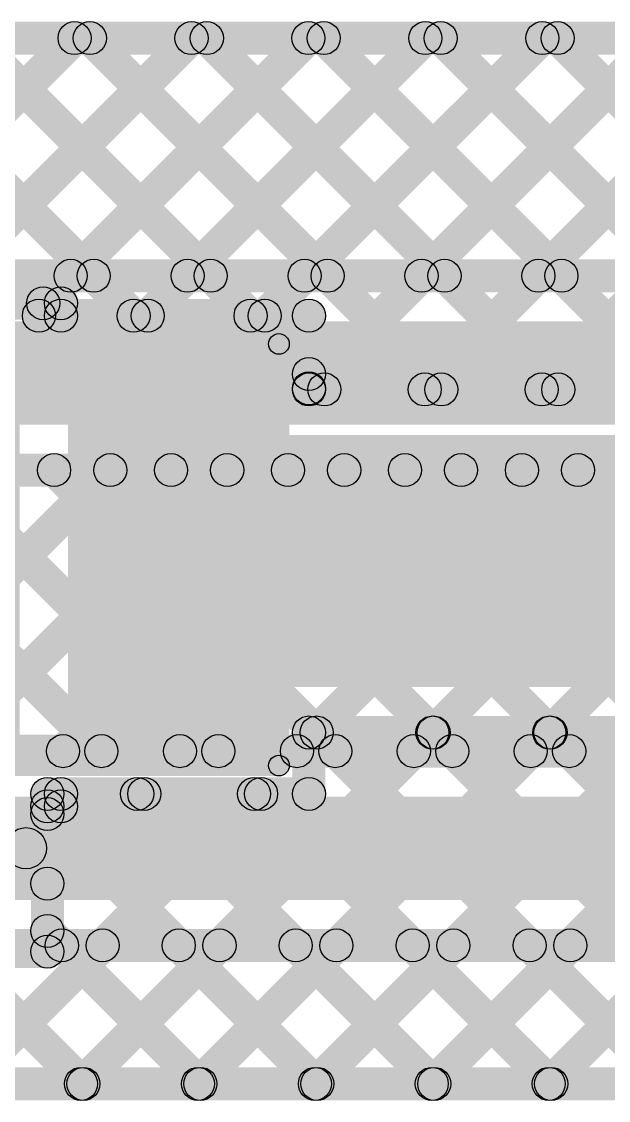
# Model space of a CAD drawing. Header units: millimetres. Extents: x -0.2 to 4.57, y -0.3 to 0.49.
# Drawn here: x 1.147 to 1.289, y 0.027 to 0.288 of the extents above; entities that cross this region are included whole.
import ezdxf

# ---------------------------------------------------------------- set-up
doc = ezdxf.new("R2010")
doc.units = ezdxf.units.MM
doc.header["$MEASUREMENT"] = 0
for name, color, linetype in [('BottomLayer', 5, 'Continuous'), ('TopLayer', 1, 'Continuous'), ('TopOverlay', 2, 'Continuous'), ('TopPaste', 8, 'Continuous'), ('TopSolder', 216, 'Continuous')]:
    doc.layers.add(name, color=color, linetype=linetype)

# ---------------------------------------------------------------- blocks, each defined once
blk = doc.blocks.new('W_____LED_12')
at = {"layer": 'TopLayer'}
for points in [[(-0.06526, 0.04685), (-0.02195, 0.04685), (-0.02195, -0.04685), (-0.06526, -0.04685)], [(-0.00226, 0.04685), (0.08947, 0.04685), (0.08947, -0.04685), (-0.00226, -0.04685)]]:
    blk.add_hatch(color=1, dxfattribs=at).paths.add_polyline_path(points)
at = {"layer": 'TopOverlay'}
h = blk.add_hatch(color=2, dxfattribs=at)
edge = h.paths.add_edge_path()
edge.add_arc((-0.069, 0.051), 0.0025, 0, 360)
h = blk.add_hatch(color=2, dxfattribs=at)
edge = h.paths.add_edge_path()
edge.add_arc((-0.069, 0.051), 0.0025, 0, 360)
for points in [[(0.094, 0.0535), (0.094, 0.0485), (-0.069, 0.0485), (-0.069, 0.0535)], [(0.134, 0.05301), (0.091, 0.05301), (0.091, -0.05299), (0.134, -0.05299)], [(-0.0715, 0.051), (-0.0665, 0.051), (-0.0665, -0.051), (-0.0715, -0.051)], [(0.094, -0.0485), (0.094, -0.0535), (-0.069, -0.0535), (-0.069, -0.0485)]]:
    blk.add_hatch(color=2, dxfattribs=at).paths.add_polyline_path(points)
h = blk.add_hatch(color=2, dxfattribs=at)
edge = h.paths.add_edge_path()
edge.add_arc((0.094, 0.051), 0.0025, 0, 360)
h = blk.add_hatch(color=2, dxfattribs=at)
edge = h.paths.add_edge_path()
edge.add_arc((-0.069, -0.051), 0.0025, 0, 360)
h = blk.add_hatch(color=2, dxfattribs=at)
edge = h.paths.add_edge_path()
edge.add_arc((-0.069, -0.051), 0.0025, 0, 360)
h = blk.add_hatch(color=2, dxfattribs=at)
edge = h.paths.add_edge_path()
edge.add_arc((0.094, -0.051), 0.0025, 0, 360)
at = {"layer": 'TopPaste'}
for points in [[(-0.06526, 0.04685), (-0.02195, 0.04685), (-0.02195, -0.04685), (-0.06526, -0.04685)], [(-0.00226, 0.04685), (0.08947, 0.04685), (0.08947, -0.04685), (-0.00226, -0.04685)]]:
    blk.add_hatch(color=8, dxfattribs=at).paths.add_polyline_path(points)
at = {"layer": 'TopSolder'}
for points in [[(-0.06926, 0.05085), (-0.01795, 0.05085), (-0.01795, -0.05085), (-0.06926, -0.05085)], [(-0.00626, 0.05085), (0.09347, 0.05085), (0.09347, -0.05085), (-0.00626, -0.05085)]]:
    blk.add_hatch(color=216, dxfattribs=at).paths.add_polyline_path(points)
at = {"layer": 'TopOverlay'}
for centre in [(-0.069, 0.051), (-0.069, 0.051), (0.094, 0.051), (-0.069, -0.051), (-0.069, -0.051), (0.094, -0.051)]:
    blk.add_circle(centre, 0.0025, dxfattribs=at)

msp = doc.modelspace()

# ---------------------------------------------------------------- hatches: boundary and pattern name
at = {"layer": 'BottomLayer'}
for points in [[(0.05826, 0.28), (0.05826, 0.288), (4.48726, 0.288), (4.48726, 0.28)], [(1.10516, 0.22367), (1.0995, 0.22933), (1.157, 0.28683), (1.16266, 0.28117)], [(1.10413, 0.28117), (1.10979, 0.28683), (1.16729, 0.22933), (1.16163, 0.22367)], [(1.13344, 0.22367), (1.12779, 0.22933), (1.18529, 0.28683), (1.19094, 0.28117)], [(1.13242, 0.28117), (1.13808, 0.28683), (1.19558, 0.22933), (1.18992, 0.22367)], [(1.16173, 0.22367), (1.15607, 0.22933), (1.21357, 0.28683), (1.21923, 0.28117)], [(1.1607, 0.28117), (1.16636, 0.28683), (1.22386, 0.22933), (1.2182, 0.22367)], [(1.19001, 0.22367), (1.18436, 0.22933), (1.24186, 0.28683), (1.24751, 0.28117)], [(1.18899, 0.28117), (1.19464, 0.28683), (1.25214, 0.22933), (1.24649, 0.22367)], [(1.2183, 0.22367), (1.21264, 0.22933), (1.27014, 0.28683), (1.2758, 0.28117)], [(1.21727, 0.28117), (1.22293, 0.28683), (1.28043, 0.22933), (1.27477, 0.22367)], [(1.24658, 0.22367), (1.24092, 0.22933), (1.29842, 0.28683), (1.30408, 0.28117)], [(1.24556, 0.28117), (1.25121, 0.28683), (1.30871, 0.22933), (1.30306, 0.22367)], [(1.27487, 0.22367), (1.26921, 0.22933), (1.32671, 0.28683), (1.33237, 0.28117)], [(1.27384, 0.28117), (1.2795, 0.28683), (1.337, 0.22933), (1.33134, 0.22367)], [(0.936, 0.2225), (0.936, 0.2305), (1.65426, 0.2305), (1.65426, 0.2225)], [(0.92626, 0.1905), (0.92626, 0.2155), (1.65426, 0.2155), (1.65426, 0.1905)], [(0.92626, 0.1755), (0.92626, 0.1835), (1.65426, 0.1835), (1.65426, 0.1755)], [(1.0955, 0.17667), (1.10115, 0.18233), (1.16915, 0.11433), (1.1635, 0.10867)], [(1.10503, 0.1104), (1.09937, 0.11606), (1.16564, 0.18233), (1.1713, 0.17667)], [(1.12378, 0.17667), (1.12944, 0.18233), (1.19744, 0.11433), (1.19178, 0.10867)], [(1.13351, 0.1106), (1.12785, 0.11626), (1.19392, 0.18233), (1.19958, 0.17667)], [(1.15207, 0.17667), (1.15772, 0.18233), (1.22572, 0.11433), (1.22007, 0.10867)], [(1.15987, 0.10867), (1.15421, 0.11433), (1.22221, 0.18233), (1.22787, 0.17667)], [(1.18035, 0.17667), (1.18601, 0.18233), (1.25401, 0.11433), (1.24835, 0.10867)], [(1.18815, 0.10867), (1.18249, 0.11433), (1.25049, 0.18233), (1.25615, 0.17667)], [(1.20863, 0.17667), (1.21429, 0.18233), (1.28229, 0.11433), (1.27663, 0.10867)], [(1.21643, 0.10867), (1.21078, 0.11433), (1.27878, 0.18233), (1.28443, 0.17667)], [(1.23692, 0.17667), (1.24258, 0.18233), (1.31058, 0.11433), (1.30492, 0.10867)], [(1.24472, 0.10867), (1.23906, 0.11433), (1.30706, 0.18233), (1.31272, 0.17667)], [(1.2652, 0.17667), (1.27086, 0.18233), (1.33886, 0.11433), (1.3332, 0.10867)], [(1.273, 0.10867), (1.26735, 0.11433), (1.33535, 0.18233), (1.341, 0.17667)], [(1.13694, 0.1075), (1.13694, 0.1155), (1.83559, 0.1155), (1.83559, 0.1075)], [(1.12626, 0.0755), (1.12626, 0.1005), (1.84626, 0.1005), (1.84626, 0.0755)], [(1.13694, 0.0605), (1.13694, 0.0685), (1.83559, 0.0685), (1.83559, 0.0605)], [(1.12762, 0.0597), (1.13327, 0.06536), (1.1648, 0.03383), (1.15914, 0.02817)], [(1.13593, 0.02817), (1.13028, 0.03383), (1.16378, 0.06733), (1.16943, 0.06167)], [(1.15393, 0.06167), (1.15959, 0.06733), (1.19309, 0.03383), (1.18743, 0.02817)], [(1.16422, 0.02817), (1.15856, 0.03383), (1.19206, 0.06733), (1.19772, 0.06167)], [(1.18221, 0.06167), (1.18787, 0.06733), (1.22137, 0.03383), (1.21571, 0.02817)], [(1.1925, 0.02817), (1.18685, 0.03383), (1.22035, 0.06733), (1.226, 0.06167)], [(1.2105, 0.06167), (1.21615, 0.06733), (1.24965, 0.03383), (1.244, 0.02817)], [(1.22079, 0.02817), (1.21513, 0.03383), (1.24863, 0.06733), (1.25429, 0.06167)], [(1.23878, 0.06167), (1.24444, 0.06733), (1.27794, 0.03383), (1.27228, 0.02817)], [(1.24907, 0.02817), (1.24341, 0.03383), (1.27691, 0.06733), (1.28257, 0.06167)], [(1.26707, 0.06167), (1.27272, 0.06733), (1.30622, 0.03383), (1.30057, 0.02817)], [(1.27736, 0.02817), (1.2717, 0.03383), (1.3052, 0.06733), (1.31086, 0.06167)], [(0.05826, 0.027), (0.05826, 0.035), (4.48726, 0.035), (4.48726, 0.027)]]:
    msp.add_hatch(color=5, dxfattribs=at).paths.add_polyline_path(points)
h = msp.add_hatch(color=5, dxfattribs=at)
edge = h.paths.add_edge_path()
edge.add_arc((1.15983, 0.284), 0.004, 0, 360)
h = msp.add_hatch(color=5, dxfattribs=at)
edge = h.paths.add_edge_path()
edge.add_arc((1.16353, 0.284), 0.004, 0, 360)
h = msp.add_hatch(color=5, dxfattribs=at)
edge = h.paths.add_edge_path()
edge.add_arc((1.18812, 0.284), 0.004, 0, 360)
h = msp.add_hatch(color=5, dxfattribs=at)
edge = h.paths.add_edge_path()
edge.add_arc((1.19182, 0.284), 0.004, 0, 360)
h = msp.add_hatch(color=5, dxfattribs=at)
edge = h.paths.add_edge_path()
edge.add_arc((1.2164, 0.284), 0.004, 0, 360)
h = msp.add_hatch(color=5, dxfattribs=at)
edge = h.paths.add_edge_path()
edge.add_arc((1.2201, 0.284), 0.004, 0, 360)
h = msp.add_hatch(color=5, dxfattribs=at)
edge = h.paths.add_edge_path()
edge.add_arc((1.24468, 0.284), 0.004, 0, 360)
h = msp.add_hatch(color=5, dxfattribs=at)
edge = h.paths.add_edge_path()
edge.add_arc((1.24838, 0.284), 0.004, 0, 360)
h = msp.add_hatch(color=5, dxfattribs=at)
edge = h.paths.add_edge_path()
edge.add_arc((1.27297, 0.284), 0.004, 0, 360)
h = msp.add_hatch(color=5, dxfattribs=at)
edge = h.paths.add_edge_path()
edge.add_arc((1.27667, 0.284), 0.004, 0, 360)
h = msp.add_hatch(color=5, dxfattribs=at)
edge = h.paths.add_edge_path()
edge.add_arc((1.1589, 0.2265), 0.004, 0, 360)
h = msp.add_hatch(color=5, dxfattribs=at)
edge = h.paths.add_edge_path()
edge.add_arc((1.16446, 0.2265), 0.004, 0, 360)
h = msp.add_hatch(color=5, dxfattribs=at)
edge = h.paths.add_edge_path()
edge.add_arc((1.18718, 0.2265), 0.004, 0, 360)
h = msp.add_hatch(color=5, dxfattribs=at)
edge = h.paths.add_edge_path()
edge.add_arc((1.19275, 0.2265), 0.004, 0, 360)
h = msp.add_hatch(color=5, dxfattribs=at)
edge = h.paths.add_edge_path()
edge.add_arc((1.21547, 0.2265), 0.004, 0, 360)
h = msp.add_hatch(color=5, dxfattribs=at)
edge = h.paths.add_edge_path()
edge.add_arc((1.22103, 0.2265), 0.004, 0, 360)
h = msp.add_hatch(color=5, dxfattribs=at)
edge = h.paths.add_edge_path()
edge.add_arc((1.24375, 0.2265), 0.004, 0, 360)
h = msp.add_hatch(color=5, dxfattribs=at)
edge = h.paths.add_edge_path()
edge.add_arc((1.24932, 0.2265), 0.004, 0, 360)
h = msp.add_hatch(color=5, dxfattribs=at)
edge = h.paths.add_edge_path()
edge.add_arc((1.27204, 0.2265), 0.004, 0, 360)
h = msp.add_hatch(color=5, dxfattribs=at)
edge = h.paths.add_edge_path()
edge.add_arc((1.2776, 0.2265), 0.004, 0, 360)
h = msp.add_hatch(color=5, dxfattribs=at)
edge = h.paths.add_edge_path()
edge.add_arc((1.15489, 0.1795), 0.004, 0, 360)
h = msp.add_hatch(color=5, dxfattribs=at)
edge = h.paths.add_edge_path()
edge.add_arc((1.16847, 0.1795), 0.004, 0, 360)
h = msp.add_hatch(color=5, dxfattribs=at)
edge = h.paths.add_edge_path()
edge.add_arc((1.18318, 0.1795), 0.004, 0, 360)
h = msp.add_hatch(color=5, dxfattribs=at)
edge = h.paths.add_edge_path()
edge.add_arc((1.19675, 0.1795), 0.004, 0, 360)
h = msp.add_hatch(color=5, dxfattribs=at)
edge = h.paths.add_edge_path()
edge.add_arc((1.21146, 0.1795), 0.004, 0, 360)
h = msp.add_hatch(color=5, dxfattribs=at)
edge = h.paths.add_edge_path()
edge.add_arc((1.22504, 0.1795), 0.004, 0, 360)
h = msp.add_hatch(color=5, dxfattribs=at)
edge = h.paths.add_edge_path()
edge.add_arc((1.23975, 0.1795), 0.004, 0, 360)
h = msp.add_hatch(color=5, dxfattribs=at)
edge = h.paths.add_edge_path()
edge.add_arc((1.25332, 0.1795), 0.004, 0, 360)
h = msp.add_hatch(color=5, dxfattribs=at)
edge = h.paths.add_edge_path()
edge.add_arc((1.26803, 0.1795), 0.004, 0, 360)
h = msp.add_hatch(color=5, dxfattribs=at)
edge = h.paths.add_edge_path()
edge.add_arc((1.28161, 0.1795), 0.004, 0, 360)
h = msp.add_hatch(color=5, dxfattribs=at)
edge = h.paths.add_edge_path()
edge.add_arc((1.15704, 0.1115), 0.004, 0, 360)
h = msp.add_hatch(color=5, dxfattribs=at)
edge = h.paths.add_edge_path()
edge.add_arc((1.16633, 0.1115), 0.004, 0, 360)
h = msp.add_hatch(color=5, dxfattribs=at)
edge = h.paths.add_edge_path()
edge.add_arc((1.18532, 0.1115), 0.004, 0, 360)
h = msp.add_hatch(color=5, dxfattribs=at)
edge = h.paths.add_edge_path()
edge.add_arc((1.19461, 0.1115), 0.004, 0, 360)
h = msp.add_hatch(color=5, dxfattribs=at)
edge = h.paths.add_edge_path()
edge.add_arc((1.21361, 0.1115), 0.004, 0, 360)
h = msp.add_hatch(color=5, dxfattribs=at)
edge = h.paths.add_edge_path()
edge.add_arc((1.22289, 0.1115), 0.004, 0, 360)
h = msp.add_hatch(color=5, dxfattribs=at)
edge = h.paths.add_edge_path()
edge.add_arc((1.24189, 0.1115), 0.004, 0, 360)
h = msp.add_hatch(color=5, dxfattribs=at)
edge = h.paths.add_edge_path()
edge.add_arc((1.25118, 0.1115), 0.004, 0, 360)
h = msp.add_hatch(color=5, dxfattribs=at)
edge = h.paths.add_edge_path()
edge.add_arc((1.27017, 0.1115), 0.004, 0, 360)
h = msp.add_hatch(color=5, dxfattribs=at)
edge = h.paths.add_edge_path()
edge.add_arc((1.27946, 0.1115), 0.004, 0, 360)
h = msp.add_hatch(color=5, dxfattribs=at)
edge = h.paths.add_edge_path()
edge.add_arc((1.15676, 0.0645), 0.004, 0, 360)
h = msp.add_hatch(color=5, dxfattribs=at)
edge = h.paths.add_edge_path()
edge.add_arc((1.16661, 0.0645), 0.004, 0, 360)
h = msp.add_hatch(color=5, dxfattribs=at)
edge = h.paths.add_edge_path()
edge.add_arc((1.18504, 0.0645), 0.004, 0, 360)
h = msp.add_hatch(color=5, dxfattribs=at)
edge = h.paths.add_edge_path()
edge.add_arc((1.19489, 0.0645), 0.004, 0, 360)
h = msp.add_hatch(color=5, dxfattribs=at)
edge = h.paths.add_edge_path()
edge.add_arc((1.21333, 0.0645), 0.004, 0, 360)
h = msp.add_hatch(color=5, dxfattribs=at)
edge = h.paths.add_edge_path()
edge.add_arc((1.22317, 0.0645), 0.004, 0, 360)
h = msp.add_hatch(color=5, dxfattribs=at)
edge = h.paths.add_edge_path()
edge.add_arc((1.24161, 0.0645), 0.004, 0, 360)
h = msp.add_hatch(color=5, dxfattribs=at)
edge = h.paths.add_edge_path()
edge.add_arc((1.25146, 0.0645), 0.004, 0, 360)
h = msp.add_hatch(color=5, dxfattribs=at)
edge = h.paths.add_edge_path()
edge.add_arc((1.26989, 0.0645), 0.004, 0, 360)
h = msp.add_hatch(color=5, dxfattribs=at)
edge = h.paths.add_edge_path()
edge.add_arc((1.27974, 0.0645), 0.004, 0, 360)
h = msp.add_hatch(color=5, dxfattribs=at)
edge = h.paths.add_edge_path()
edge.add_arc((1.16139, 0.031), 0.004, 0, 360)
h = msp.add_hatch(color=5, dxfattribs=at)
edge = h.paths.add_edge_path()
edge.add_arc((1.16197, 0.031), 0.004, 0, 360)
h = msp.add_hatch(color=5, dxfattribs=at)
edge = h.paths.add_edge_path()
edge.add_arc((1.18967, 0.031), 0.004, 0, 360)
h = msp.add_hatch(color=5, dxfattribs=at)
edge = h.paths.add_edge_path()
edge.add_arc((1.19026, 0.031), 0.004, 0, 360)
h = msp.add_hatch(color=5, dxfattribs=at)
edge = h.paths.add_edge_path()
edge.add_arc((1.21796, 0.031), 0.004, 0, 360)
h = msp.add_hatch(color=5, dxfattribs=at)
edge = h.paths.add_edge_path()
edge.add_arc((1.21854, 0.031), 0.004, 0, 360)
h = msp.add_hatch(color=5, dxfattribs=at)
edge = h.paths.add_edge_path()
edge.add_arc((1.24624, 0.031), 0.004, 0, 360)
h = msp.add_hatch(color=5, dxfattribs=at)
edge = h.paths.add_edge_path()
edge.add_arc((1.24683, 0.031), 0.004, 0, 360)
h = msp.add_hatch(color=5, dxfattribs=at)
edge = h.paths.add_edge_path()
edge.add_arc((1.27453, 0.031), 0.004, 0, 360)
h = msp.add_hatch(color=5, dxfattribs=at)
edge = h.paths.add_edge_path()
edge.add_arc((1.27511, 0.031), 0.004, 0, 360)
at = {"layer": 'TopLayer'}
for points in [[(0.05826, 0.28), (0.05826, 0.288), (4.48726, 0.288), (4.48726, 0.28)], [(1.09851, 0.21702), (1.09285, 0.22268), (1.157, 0.28683), (1.16266, 0.28117)], [(1.10413, 0.28117), (1.10979, 0.28683), (1.17694, 0.21968), (1.17128, 0.21402)], [(1.12679, 0.21702), (1.12114, 0.22268), (1.18529, 0.28683), (1.19094, 0.28117)], [(1.13242, 0.28117), (1.13808, 0.28683), (1.20523, 0.21968), (1.19957, 0.21402)], [(1.15508, 0.21702), (1.14942, 0.22268), (1.21357, 0.28683), (1.21923, 0.28117)], [(1.1607, 0.28117), (1.16636, 0.28683), (1.25136, 0.20183), (1.2457, 0.19617)], [(1.18036, 0.21402), (1.17471, 0.21968), (1.24186, 0.28683), (1.24751, 0.28117)], [(1.18899, 0.28117), (1.19464, 0.28683), (1.27964, 0.20183), (1.27399, 0.19617)], [(1.20865, 0.21402), (1.20299, 0.21968), (1.27014, 0.28683), (1.2758, 0.28117)], [(1.21935, 0.19644), (1.21369, 0.20209), (1.29842, 0.28683), (1.30408, 0.28117)], [(1.21727, 0.28117), (1.22293, 0.28683), (1.30793, 0.20183), (1.30227, 0.19617)], [(1.24737, 0.19617), (1.24171, 0.20183), (1.32671, 0.28683), (1.33237, 0.28117)], [(1.24556, 0.28117), (1.25121, 0.28683), (1.33621, 0.20183), (1.33056, 0.19617)], [(1.27565, 0.19617), (1.26999, 0.20183), (1.35499, 0.28683), (1.36065, 0.28117)], [(1.27384, 0.28117), (1.2795, 0.28683), (1.34665, 0.21968), (1.34099, 0.21402)], [(1.03679, 0.21585), (1.03679, 0.22385), (1.15653, 0.22385), (1.15653, 0.21585)], [(1.15121, 0.21285), (1.15121, 0.22085), (1.15653, 0.22085), (1.15653, 0.21285)], [(1.15653, 0.21285), (1.15653, 0.22085), (1.21652, 0.22085), (1.21652, 0.21285)], [(1.22052, 0.199), (1.21252, 0.199), (1.21252, 0.21685), (1.22052, 0.21685)], [(1.21369, 0.1999), (1.21935, 0.20556), (1.22308, 0.20183), (1.21742, 0.19617)], [(1.21652, 0.195), (1.21652, 0.203), (1.33979, 0.203), (1.33979, 0.195)], [(1.16326, 0.127), (1.44026, 0.127), (1.44026, 0.188), (1.16326, 0.188)], [(1.16422, 0.02817), (1.15856, 0.03383), (1.24356, 0.11883), (1.24922, 0.11317)], [(1.1925, 0.02817), (1.18685, 0.03383), (1.27185, 0.11883), (1.2775, 0.11317)], [(1.22079, 0.02817), (1.21513, 0.03383), (1.30013, 0.11883), (1.30579, 0.11317)], [(1.21557, 0.11317), (1.22122, 0.11883), (1.30622, 0.03383), (1.30057, 0.02817)], [(1.21652, 0.112), (1.21652, 0.12), (1.33979, 0.12), (1.33979, 0.112)], [(1.24907, 0.02817), (1.24341, 0.03383), (1.32841, 0.11883), (1.33407, 0.11317)], [(1.24385, 0.11317), (1.24951, 0.11883), (1.33451, 0.03383), (1.32885, 0.02817)], [(1.27213, 0.11317), (1.27779, 0.11883), (1.36279, 0.03383), (1.35713, 0.02817)], [(1.22052, 0.10115), (1.21252, 0.10115), (1.21252, 0.116), (1.22052, 0.116)], [(1.15326, 0.09715), (1.15326, 0.10515), (1.15653, 0.10515), (1.15653, 0.09715)], [(1.15653, 0.09715), (1.15653, 0.10515), (1.21652, 0.10515), (1.21652, 0.09715)], [(1.13593, 0.02817), (1.13028, 0.03383), (1.20043, 0.10398), (1.20608, 0.09832)], [(1.15609, 0.07661), (1.15043, 0.08227), (1.17214, 0.10398), (1.1778, 0.09832)], [(1.15326, 0.09415), (1.15326, 0.10215), (1.15653, 0.10215), (1.15653, 0.09415)], [(1.17385, 0.09832), (1.17951, 0.10398), (1.24965, 0.03383), (1.244, 0.02817)], [(1.20213, 0.09832), (1.20779, 0.10398), (1.27794, 0.03383), (1.27228, 0.02817)], [(1.27736, 0.02817), (1.2717, 0.03383), (1.34185, 0.10398), (1.3475, 0.09832)], [(1.15726, 0.063), (1.14926, 0.063), (1.14926, 0.09815), (1.15726, 0.09815)], [(1.15043, 0.09345), (1.15609, 0.09911), (1.22137, 0.03383), (1.21571, 0.02817)], [(1.12626, 0.083), (1.12626, 0.093), (1.14807, 0.093), (1.14807, 0.083)], [(1.15043, 0.06516), (1.15609, 0.07082), (1.19309, 0.03383), (1.18743, 0.02817)], [(1.12762, 0.0597), (1.13327, 0.06536), (1.1648, 0.03383), (1.15914, 0.02817)], [(1.13268, 0.059), (1.13268, 0.067), (1.15326, 0.067), (1.15326, 0.059)], [(0.05826, 0.027), (0.05826, 0.035), (3.27726, 0.035), (3.27726, 0.027)]]:
    msp.add_hatch(color=1, dxfattribs=at).paths.add_polyline_path(points)
h = msp.add_hatch(color=1, dxfattribs=at)
edge = h.paths.add_edge_path()
edge.add_arc((1.15983, 0.284), 0.004, 0, 360)
h = msp.add_hatch(color=1, dxfattribs=at)
edge = h.paths.add_edge_path()
edge.add_arc((1.16353, 0.284), 0.004, 0, 360)
h = msp.add_hatch(color=1, dxfattribs=at)
edge = h.paths.add_edge_path()
edge.add_arc((1.18812, 0.284), 0.004, 0, 360)
h = msp.add_hatch(color=1, dxfattribs=at)
edge = h.paths.add_edge_path()
edge.add_arc((1.19182, 0.284), 0.004, 0, 360)
h = msp.add_hatch(color=1, dxfattribs=at)
edge = h.paths.add_edge_path()
edge.add_arc((1.2164, 0.284), 0.004, 0, 360)
h = msp.add_hatch(color=1, dxfattribs=at)
edge = h.paths.add_edge_path()
edge.add_arc((1.2201, 0.284), 0.004, 0, 360)
h = msp.add_hatch(color=1, dxfattribs=at)
edge = h.paths.add_edge_path()
edge.add_arc((1.24468, 0.284), 0.004, 0, 360)
h = msp.add_hatch(color=1, dxfattribs=at)
edge = h.paths.add_edge_path()
edge.add_arc((1.24838, 0.284), 0.004, 0, 360)
h = msp.add_hatch(color=1, dxfattribs=at)
edge = h.paths.add_edge_path()
edge.add_arc((1.27297, 0.284), 0.004, 0, 360)
h = msp.add_hatch(color=1, dxfattribs=at)
edge = h.paths.add_edge_path()
edge.add_arc((1.27667, 0.284), 0.004, 0, 360)
h = msp.add_hatch(color=1, dxfattribs=at)
edge = h.paths.add_edge_path()
edge.add_arc((1.15225, 0.21985), 0.004, 0, 360)
h = msp.add_hatch(color=1, dxfattribs=at)
edge = h.paths.add_edge_path()
edge.add_arc((1.15653, 0.21985), 0.004, 0, 360)
h = msp.add_hatch(color=1, dxfattribs=at)
edge = h.paths.add_edge_path()
edge.add_arc((1.15121, 0.21685), 0.004, 0, 360)
h = msp.add_hatch(color=1, dxfattribs=at)
edge = h.paths.add_edge_path()
edge.add_arc((1.15653, 0.21685), 0.004, 0, 360)
h = msp.add_hatch(color=1, dxfattribs=at)
edge = h.paths.add_edge_path()
edge.add_arc((1.15653, 0.21685), 0.004, 0, 360)
h = msp.add_hatch(color=1, dxfattribs=at)
edge = h.paths.add_edge_path()
edge.add_arc((1.17411, 0.21685), 0.004, 0, 360)
h = msp.add_hatch(color=1, dxfattribs=at)
edge = h.paths.add_edge_path()
edge.add_arc((1.17753, 0.21685), 0.004, 0, 360)
h = msp.add_hatch(color=1, dxfattribs=at)
edge = h.paths.add_edge_path()
edge.add_arc((1.2024, 0.21685), 0.004, 0, 360)
h = msp.add_hatch(color=1, dxfattribs=at)
edge = h.paths.add_edge_path()
edge.add_arc((1.20582, 0.21685), 0.004, 0, 360)
h = msp.add_hatch(color=1, dxfattribs=at)
edge = h.paths.add_edge_path()
edge.add_arc((1.21652, 0.21685), 0.004, 0, 360)
h = msp.add_hatch(color=1, dxfattribs=at)
edge = h.paths.add_edge_path()
edge.add_arc((1.21652, 0.21685), 0.004, 0, 360)
h = msp.add_hatch(color=1, dxfattribs=at)
edge = h.paths.add_edge_path()
edge.add_arc((1.21652, 0.20273), 0.004, 0, 360)
h = msp.add_hatch(color=1, dxfattribs=at)
edge = h.paths.add_edge_path()
edge.add_arc((1.21652, 0.19927), 0.004, 0, 360)
h = msp.add_hatch(color=1, dxfattribs=at)
edge = h.paths.add_edge_path()
edge.add_arc((1.21652, 0.199), 0.004, 0, 360)
h = msp.add_hatch(color=1, dxfattribs=at)
edge = h.paths.add_edge_path()
edge.add_arc((1.21652, 0.199), 0.004, 0, 360)
h = msp.add_hatch(color=1, dxfattribs=at)
edge = h.paths.add_edge_path()
edge.add_arc((1.22025, 0.199), 0.004, 0, 360)
h = msp.add_hatch(color=1, dxfattribs=at)
edge = h.paths.add_edge_path()
edge.add_arc((1.24454, 0.199), 0.004, 0, 360)
h = msp.add_hatch(color=1, dxfattribs=at)
edge = h.paths.add_edge_path()
edge.add_arc((1.24853, 0.199), 0.004, 0, 360)
h = msp.add_hatch(color=1, dxfattribs=at)
edge = h.paths.add_edge_path()
edge.add_arc((1.27282, 0.199), 0.004, 0, 360)
h = msp.add_hatch(color=1, dxfattribs=at)
edge = h.paths.add_edge_path()
edge.add_arc((1.27682, 0.199), 0.004, 0, 360)
h = msp.add_hatch(color=1, dxfattribs=at)
edge = h.paths.add_edge_path()
edge.add_arc((1.21652, 0.116), 0.004, 0, 360)
h = msp.add_hatch(color=1, dxfattribs=at)
edge = h.paths.add_edge_path()
edge.add_arc((1.21652, 0.116), 0.004, 0, 360)
h = msp.add_hatch(color=1, dxfattribs=at)
edge = h.paths.add_edge_path()
edge.add_arc((1.21839, 0.116), 0.004, 0, 360)
h = msp.add_hatch(color=1, dxfattribs=at)
edge = h.paths.add_edge_path()
edge.add_arc((1.24639, 0.116), 0.004, 0, 360)
h = msp.add_hatch(color=1, dxfattribs=at)
edge = h.paths.add_edge_path()
edge.add_arc((1.24668, 0.116), 0.004, 0, 360)
h = msp.add_hatch(color=1, dxfattribs=at)
edge = h.paths.add_edge_path()
edge.add_arc((1.27467, 0.116), 0.004, 0, 360)
h = msp.add_hatch(color=1, dxfattribs=at)
edge = h.paths.add_edge_path()
edge.add_arc((1.27496, 0.116), 0.004, 0, 360)
h = msp.add_hatch(color=1, dxfattribs=at)
edge = h.paths.add_edge_path()
edge.add_arc((1.15326, 0.10115), 0.004, 0, 360)
h = msp.add_hatch(color=1, dxfattribs=at)
edge = h.paths.add_edge_path()
edge.add_arc((1.15653, 0.10115), 0.004, 0, 360)
h = msp.add_hatch(color=1, dxfattribs=at)
edge = h.paths.add_edge_path()
edge.add_arc((1.15653, 0.10115), 0.004, 0, 360)
h = msp.add_hatch(color=1, dxfattribs=at)
edge = h.paths.add_edge_path()
edge.add_arc((1.17497, 0.10115), 0.004, 0, 360)
h = msp.add_hatch(color=1, dxfattribs=at)
edge = h.paths.add_edge_path()
edge.add_arc((1.17668, 0.10115), 0.004, 0, 360)
h = msp.add_hatch(color=1, dxfattribs=at)
edge = h.paths.add_edge_path()
edge.add_arc((1.20325, 0.10115), 0.004, 0, 360)
h = msp.add_hatch(color=1, dxfattribs=at)
edge = h.paths.add_edge_path()
edge.add_arc((1.20496, 0.10115), 0.004, 0, 360)
h = msp.add_hatch(color=1, dxfattribs=at)
edge = h.paths.add_edge_path()
edge.add_arc((1.21652, 0.10115), 0.004, 0, 360)
h = msp.add_hatch(color=1, dxfattribs=at)
edge = h.paths.add_edge_path()
edge.add_arc((1.21652, 0.10115), 0.004, 0, 360)
h = msp.add_hatch(color=1, dxfattribs=at)
edge = h.paths.add_edge_path()
edge.add_arc((1.15326, 0.09815), 0.004, 0, 360)
h = msp.add_hatch(color=1, dxfattribs=at)
edge = h.paths.add_edge_path()
edge.add_arc((1.15326, 0.09815), 0.004, 0, 360)
h = msp.add_hatch(color=1, dxfattribs=at)
edge = h.paths.add_edge_path()
edge.add_arc((1.15653, 0.09815), 0.004, 0, 360)
h = msp.add_hatch(color=1, dxfattribs=at)
edge = h.paths.add_edge_path()
edge.add_arc((1.15326, 0.09628), 0.004, 0, 360)
h = msp.add_hatch(color=1, dxfattribs=at)
edge = h.paths.add_edge_path()
edge.add_arc((1.14807, 0.088), 0.005, 0, 360)
h = msp.add_hatch(color=1, dxfattribs=at)
edge = h.paths.add_edge_path()
edge.add_arc((1.15326, 0.07944), 0.004, 0, 360)
h = msp.add_hatch(color=1, dxfattribs=at)
edge = h.paths.add_edge_path()
edge.add_arc((1.15326, 0.06799), 0.004, 0, 360)
h = msp.add_hatch(color=1, dxfattribs=at)
edge = h.paths.add_edge_path()
edge.add_arc((1.15326, 0.063), 0.004, 0, 360)
h = msp.add_hatch(color=1, dxfattribs=at)
edge = h.paths.add_edge_path()
edge.add_arc((1.15326, 0.063), 0.004, 0, 360)
h = msp.add_hatch(color=1, dxfattribs=at)
edge = h.paths.add_edge_path()
edge.add_arc((1.16139, 0.031), 0.004, 0, 360)
h = msp.add_hatch(color=1, dxfattribs=at)
edge = h.paths.add_edge_path()
edge.add_arc((1.16197, 0.031), 0.004, 0, 360)
h = msp.add_hatch(color=1, dxfattribs=at)
edge = h.paths.add_edge_path()
edge.add_arc((1.18967, 0.031), 0.004, 0, 360)
h = msp.add_hatch(color=1, dxfattribs=at)
edge = h.paths.add_edge_path()
edge.add_arc((1.19026, 0.031), 0.004, 0, 360)
h = msp.add_hatch(color=1, dxfattribs=at)
edge = h.paths.add_edge_path()
edge.add_arc((1.21796, 0.031), 0.004, 0, 360)
h = msp.add_hatch(color=1, dxfattribs=at)
edge = h.paths.add_edge_path()
edge.add_arc((1.21854, 0.031), 0.004, 0, 360)
h = msp.add_hatch(color=1, dxfattribs=at)
edge = h.paths.add_edge_path()
edge.add_arc((1.24624, 0.031), 0.004, 0, 360)
h = msp.add_hatch(color=1, dxfattribs=at)
edge = h.paths.add_edge_path()
edge.add_arc((1.24683, 0.031), 0.004, 0, 360)
h = msp.add_hatch(color=1, dxfattribs=at)
edge = h.paths.add_edge_path()
edge.add_arc((1.27453, 0.031), 0.004, 0, 360)
h = msp.add_hatch(color=1, dxfattribs=at)
edge = h.paths.add_edge_path()
edge.add_arc((1.27511, 0.031), 0.004, 0, 360)

# ---------------------------------------------------------------- linework, layer by layer
at = {"layer": 'BottomLayer'}
for centre in [(1.15983, 0.284), (1.16353, 0.284), (1.18812, 0.284), (1.19182, 0.284), (1.2164, 0.284), (1.2201, 0.284), (1.24468, 0.284), (1.24838, 0.284), (1.27297, 0.284), (1.27667, 0.284), (1.1589, 0.2265), (1.16446, 0.2265), (1.18718, 0.2265), (1.19275, 0.2265), (1.21547, 0.2265), (1.22103, 0.2265), (1.24375, 0.2265), (1.24932, 0.2265), (1.27204, 0.2265), (1.2776, 0.2265), (1.15489, 0.1795), (1.16847, 0.1795), (1.18318, 0.1795), (1.19675, 0.1795), (1.21146, 0.1795), (1.22504, 0.1795), (1.23975, 0.1795), (1.25332, 0.1795), (1.26803, 0.1795), (1.28161, 0.1795), (1.15704, 0.1115), (1.16633, 0.1115), (1.18532, 0.1115), (1.19461, 0.1115), (1.21361, 0.1115), (1.22289, 0.1115), (1.24189, 0.1115), (1.25118, 0.1115), (1.27017, 0.1115), (1.27946, 0.1115), (1.15676, 0.0645), (1.16661, 0.0645), (1.18504, 0.0645), (1.19489, 0.0645), (1.21333, 0.0645), (1.22317, 0.0645), (1.24161, 0.0645), (1.25146, 0.0645), (1.26989, 0.0645), (1.27974, 0.0645), (1.16139, 0.031), (1.16197, 0.031), (1.18967, 0.031), (1.19026, 0.031), (1.21796, 0.031), (1.21854, 0.031), (1.24624, 0.031), (1.24683, 0.031), (1.27453, 0.031), (1.27511, 0.031)]:
    msp.add_circle(centre, 0.004, dxfattribs=at)
at = {"layer": 'TopLayer'}
for centre, radius in [((1.15983, 0.284), 0.004), ((1.16353, 0.284), 0.004), ((1.18812, 0.284), 0.004), ((1.19182, 0.284), 0.004), ((1.2164, 0.284), 0.004), ((1.2201, 0.284), 0.004), ((1.24468, 0.284), 0.004), ((1.24838, 0.284), 0.004), ((1.27297, 0.284), 0.004), ((1.27667, 0.284), 0.004), ((1.15225, 0.21985), 0.004), ((1.15653, 0.21985), 0.004), ((1.15121, 0.21685), 0.004), ((1.15653, 0.21685), 0.004), ((1.15653, 0.21685), 0.004), ((1.17411, 0.21685), 0.004), ((1.17753, 0.21685), 0.004), ((1.2024, 0.21685), 0.004), ((1.20582, 0.21685), 0.004), ((1.21652, 0.21685), 0.004), ((1.21652, 0.21685), 0.004), ((1.21652, 0.20273), 0.004), ((1.21652, 0.19927), 0.004), ((1.21652, 0.199), 0.004), ((1.21652, 0.199), 0.004), ((1.22025, 0.199), 0.004), ((1.24454, 0.199), 0.004), ((1.24853, 0.199), 0.004), ((1.27282, 0.199), 0.004), ((1.27682, 0.199), 0.004), ((1.21652, 0.116), 0.004), ((1.21652, 0.116), 0.004), ((1.21839, 0.116), 0.004), ((1.24639, 0.116), 0.004), ((1.24668, 0.116), 0.004), ((1.27467, 0.116), 0.004), ((1.27496, 0.116), 0.004), ((1.15326, 0.10115), 0.004), ((1.15653, 0.10115), 0.004), ((1.15653, 0.10115), 0.004), ((1.17497, 0.10115), 0.004), ((1.17668, 0.10115), 0.004), ((1.20325, 0.10115), 0.004), ((1.20496, 0.10115), 0.004), ((1.21652, 0.10115), 0.004), ((1.21652, 0.10115), 0.004), ((1.15326, 0.09815), 0.004), ((1.15326, 0.09815), 0.004), ((1.15653, 0.09815), 0.004), ((1.15326, 0.09628), 0.004), ((1.14807, 0.088), 0.005), ((1.15326, 0.07944), 0.004), ((1.15326, 0.06799), 0.004), ((1.15326, 0.063), 0.004), ((1.15326, 0.063), 0.004), ((1.16139, 0.031), 0.004), ((1.16197, 0.031), 0.004), ((1.18967, 0.031), 0.004), ((1.19026, 0.031), 0.004), ((1.21796, 0.031), 0.004), ((1.21854, 0.031), 0.004), ((1.24624, 0.031), 0.004), ((1.24683, 0.031), 0.004), ((1.27453, 0.031), 0.004), ((1.27511, 0.031), 0.004)]:
    msp.add_circle(centre, radius, dxfattribs=at)

# ---------------------------------------------------------------- block references
at = {"rotation": 180}
msp.add_blockref('W_____LED_12', (1.14026, 0.159), dxfattribs=at)

doc.saveas('drawing.dxf')
